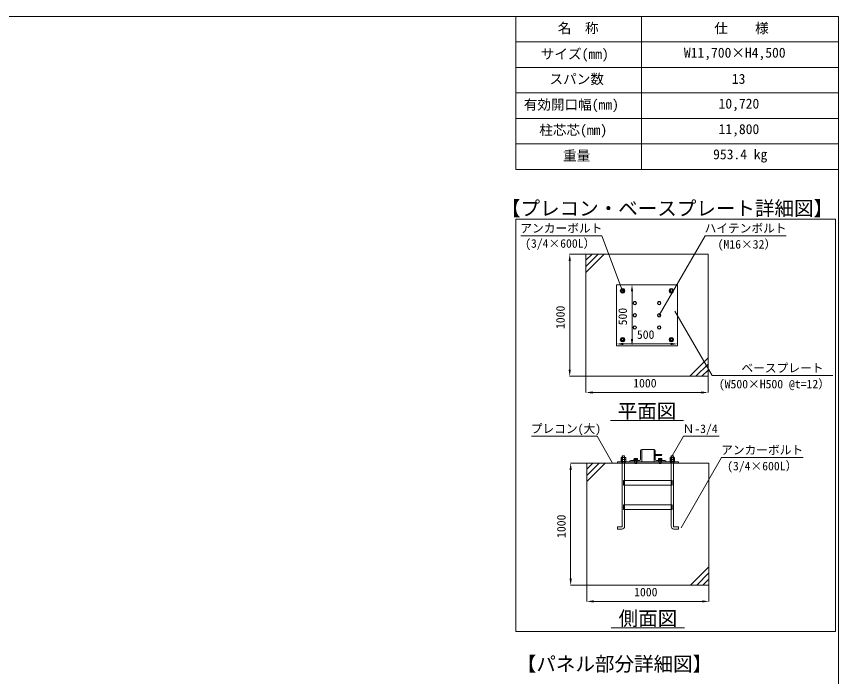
# Model space of a CAD drawing. Units: millimetres, scale not verified. Extents: x -20976 to 3174, y -17325 to 17325.
# Drawn here: x -4908 to 3174, y 10836 to 17325 of the extents above; entities that cross this region are included whole.
import ezdxf
from ezdxf.enums import TextEntityAlignment as Align

# ---------------------------------------------------------------- set-up
doc = ezdxf.new("R2010")
doc.units = ezdxf.units.MM
doc.header["$LTSCALE"] = 90
doc.linetypes.add('DASHED1', pattern=[1.8, 1.2, -0.6])
for name, color, linetype, lineweight in [('0-6_ﾎﾞﾙﾄ類', 2, 'Continuous', 18), ('0-9_基礎工事用PCA大', 7, 'Continuous', 18), ('0-A_図面枠', 7, 'Continuous', 18), ('0-B_寸法', 3, 'Continuous', 18), ('0-D_大型柱', 7, 'Continuous', 18), ('1-6_表', 7, 'Continuous', 18), ('1-9_文字', 7, 'Continuous', 18)]:
    doc.layers.add(name, color=color, linetype=linetype, lineweight=lineweight)
doc.styles.add('ＭＳ ゴシック', font='')
doc.styles.get('ＭＳ ゴシック').set_extended_font_data('MS Gothic')

msp = doc.modelspace()

# ---------------------------------------------------------------- linework, layer by layer
at = {"layer": '0-6_ﾎﾞﾙﾄ類'}
for p, q in [((1048.18, 12972.15), (1048.18, 12989.64)), ((1048.18, 12968.72), (1048.18, 12951.23)), ((1071.04, 12972.15), (1071.04, 12989.64)), ((1071.04, 12968.72), (1071.04, 12951.23)), ((1165.42, 12980.52), (1163.21, 12979.25)), ((1163.21, 12979.25), (1163.21, 12968.76)), ((1196.02, 12968.76), (1163.21, 12968.76)), ((1193.82, 12980.52), (1165.42, 12980.52)), ((1193.11, 12968.51), (1166.12, 12968.51)), ((1170.02, 12933.72), (1170.02, 12960.12)), ((1171.42, 12979.25), (1171.42, 12968.76)), ((1179.47, 12964.91), (1178.18, 12960.12)), ((1181.05, 12964.91), (1179.76, 12960.12)), ((1187.75, 12930.35), (1187.75, 12960.12)), ((1189.21, 12933.72), (1187.75, 12930.35)), ((1187.82, 12979.25), (1187.82, 12968.76)), ((1189.21, 12933.72), (1189.21, 12960.12)), ((1193.82, 12980.52), (1196.02, 12979.25)), ((1196.02, 12979.25), (1196.02, 12968.76)), ((1405.41, 12980.52), (1403.22, 12979.25)), ((1403.22, 12979.25), (1403.22, 12968.76)), ((1436.01, 12968.76), (1403.22, 12968.76)), ((1433.82, 12980.52), (1405.41, 12980.52)), ((1433.12, 12968.51), (1406.12, 12968.51)), ((1410.02, 12933.72), (1410.02, 12960.12)), ((1411.42, 12979.25), (1411.42, 12968.76)), ((1419.47, 12964.91), (1418.18, 12960.12)), ((1421.06, 12964.91), (1419.77, 12960.12)), ((1427.74, 12930.35), (1427.74, 12960.12)), ((1429.22, 12933.72), (1427.74, 12930.35)), ((1427.81, 12979.25), (1427.81, 12968.76)), ((1429.22, 12933.72), (1429.22, 12960.12)), ((1433.82, 12980.52), (1436.01, 12979.25)), ((1436.01, 12979.25), (1436.01, 12968.76)), ((1528.19, 12972.15), (1528.19, 12989.64)), ((1528.19, 12968.72), (1528.19, 12951.23)), ((1551.05, 12972.15), (1551.05, 12989.64)), ((1551.05, 12968.72), (1551.05, 12951.23))]:
    msp.add_line(p, q, dxfattribs=at)
for points in [[(1061.66, 14646.67), (1072.74, 14627.47), (1061.66, 14608.27), (1039.48, 14608.27), (1028.4, 14627.47), (1039.48, 14646.67)], [(1519.49, 14646.67), (1508.4, 14627.47), (1519.49, 14608.27), (1541.65, 14608.27), (1552.74, 14627.47), (1541.65, 14646.67)], [(1162.37, 14521.67), (1154.17, 14507.47), (1162.37, 14493.27), (1178.77, 14493.27), (1186.96, 14507.47), (1178.77, 14521.67)], [(1402.37, 14521.67), (1394.17, 14507.47), (1402.37, 14493.27), (1418.77, 14493.27), (1426.97, 14507.47), (1418.77, 14521.67)], [(1162.37, 14401.67), (1154.17, 14387.47), (1162.37, 14373.27), (1178.77, 14373.27), (1186.96, 14387.47), (1178.77, 14401.67)], [(1402.37, 14401.67), (1394.17, 14387.47), (1402.37, 14373.27), (1418.77, 14373.27), (1426.97, 14387.47), (1418.77, 14401.67)], [(1162.37, 14281.67), (1154.17, 14267.47), (1162.37, 14253.26), (1178.77, 14253.26), (1186.96, 14267.47), (1178.77, 14281.67)], [(1402.37, 14281.67), (1394.17, 14267.47), (1402.37, 14253.26), (1418.77, 14253.26), (1426.97, 14267.47), (1418.77, 14281.67)], [(1061.66, 14128.27), (1072.74, 14147.47), (1061.66, 14166.67), (1039.48, 14166.67), (1028.4, 14147.47), (1039.48, 14128.27)], [(1519.49, 14128.27), (1508.4, 14147.47), (1519.49, 14166.67), (1541.65, 14166.67), (1552.74, 14147.47), (1541.65, 14128.27)], [(1037.45, 12972.15), (1037.45, 12989.64), (1081.79, 12989.64), (1081.79, 12972.15), (1078.82, 12970.44), (1040.42, 12970.44)], [(1037.45, 12968.72), (1037.45, 12951.23), (1081.79, 12951.23), (1081.79, 12968.72), (1078.82, 12970.44), (1040.42, 12970.44)], [(1038.02, 12951.23), (1081.22, 12951.23), (1081.22, 12948.12), (1038.02, 12948.12)], [(1162.82, 12968.51), (1162.82, 12964.91), (1196.41, 12964.91), (1196.41, 12968.51)], [(1196.41, 12964.91), (1162.82, 12964.91), (1162.82, 12960.12), (1196.41, 12960.12)], [(1402.82, 12968.51), (1402.82, 12964.91), (1436.42, 12964.91), (1436.42, 12968.51)], [(1436.42, 12964.91), (1402.82, 12964.91), (1402.82, 12960.12), (1436.42, 12960.12)], [(1517.44, 12972.15), (1517.44, 12989.64), (1561.79, 12989.64), (1561.79, 12972.15), (1558.82, 12970.44), (1520.41, 12970.44)], [(1517.44, 12968.72), (1517.44, 12951.23), (1561.79, 12951.23), (1561.79, 12968.72), (1558.82, 12970.44), (1520.41, 12970.44)], [(1518.02, 12951.23), (1561.22, 12951.23), (1561.22, 12948.12), (1518.02, 12948.12)]]:
    msp.add_lwpolyline(points, close=True, dxfattribs=at)
for points in [[(1189.21, 12933.72), (1170.02, 12933.72), (1171.49, 12930.35)], [(1187.75, 12930.35), (1171.49, 12930.35), (1171.49, 12960.12)], [(1429.22, 12933.72), (1410.02, 12933.72), (1411.49, 12930.35)], [(1427.74, 12930.35), (1411.49, 12930.35), (1411.49, 12960.12)]]:
    msp.add_lwpolyline(points, dxfattribs=at)
for centre, radius in [((1050.57, 14627.47), 19.2), ((1050.57, 14627.47), 11.43), ((1050.57, 14627.47), 9.7), ((1530.57, 14627.47), 19.2), ((1530.57, 14627.47), 11.43), ((1530.57, 14627.47), 9.7), ((1170.57, 14507.47), 16.8), ((1170.57, 14507.47), 14.2), ((1410.57, 14507.47), 16.8), ((1410.57, 14507.47), 14.2), ((1170.57, 14387.47), 16.8), ((1170.57, 14387.47), 14.2), ((1410.57, 14387.47), 16.8), ((1410.57, 14387.47), 14.2), ((1170.57, 14267.47), 16.8), ((1170.57, 14267.47), 14.2), ((1410.57, 14267.47), 16.8), ((1410.57, 14267.47), 14.2), ((1050.57, 14147.47), 19.2), ((1050.57, 14147.47), 11.43), ((1050.57, 14147.47), 9.7), ((1530.57, 14147.47), 19.2), ((1530.57, 14147.47), 11.43), ((1530.57, 14147.47), 9.7)]:
    msp.add_circle(centre, radius, dxfattribs=at)
for centre, radius, start, end in [((1050.57, 14627.47), 21.6, 122.734, 177.266), ((1050.57, 14627.47), 21.6, 62.734, 117.266), ((1050.57, 14627.47), 21.6, 2.734, 57.266), ((1530.57, 14627.47), 21.6, 122.734, 177.266), ((1530.57, 14627.47), 21.6, 62.734, 117.266), ((1530.57, 14627.47), 21.6, 2.734, 57.266), ((1050.57, 14627.47), 21.6, 182.734, 237.266), ((1050.57, 14627.47), 21.6, 242.734, 297.266), ((1050.57, 14627.47), 21.6, 302.734, 357.266), ((1530.57, 14627.47), 21.6, 182.734, 237.266), ((1530.57, 14627.47), 21.6, 242.734, 297.266), ((1530.57, 14627.47), 21.6, 302.734, 357.266), ((1050.57, 14147.47), 21.6, 122.734, 177.266), ((1050.57, 14147.47), 21.6, 182.734, 237.266), ((1050.57, 14147.47), 21.6, 62.734, 117.266), ((1050.57, 14147.47), 21.6, 2.734, 57.266), ((1050.57, 14147.47), 21.6, 302.734, 357.266), ((1530.57, 14147.47), 21.6, 122.734, 177.266), ((1530.57, 14147.47), 21.6, 182.734, 237.266), ((1530.57, 14147.47), 21.6, 62.734, 117.266), ((1530.57, 14147.47), 21.6, 2.734, 57.266), ((1530.57, 14147.47), 21.6, 302.734, 357.266), ((1050.57, 14147.47), 21.6, 242.734, 297.266), ((1530.57, 14147.47), 21.6, 242.734, 297.266), ((1042.82, 12981.46), 10.74, 240, 300), ((1042.82, 12959.42), 10.74, 60, 120), ((1059.62, 13009.38), 38.94, 252.932, 287.068), ((1059.62, 12931.5), 38.94, 72.932, 107.068), ((1076.42, 12981.44), 10.73, 239.975, 300.025), ((1076.42, 12959.43), 10.73, 59.975, 120.025), ((1167.32, 12973.26), 7.26, 55.616, 124.384), ((1166.12, 12968.76), 0.243, 180, 270), ((1179.62, 12953.39), 27.14, 72.412, 107.588), ((1191.91, 12973.26), 7.26, 55.616, 124.384), ((1193.11, 12968.76), 0.243, 270, 0), ((1407.32, 12973.26), 7.26, 55.616, 124.384), ((1406.12, 12968.76), 0.243, 180, 270), ((1419.62, 12953.39), 27.14, 72.412, 107.588), ((1431.92, 12973.26), 7.26, 55.616, 124.384), ((1433.12, 12968.76), 0.243, 270, 0), ((1522.82, 12981.46), 10.74, 240, 300), ((1522.82, 12959.42), 10.74, 60, 120), ((1539.62, 13009.38), 38.94, 252.932, 287.068), ((1539.62, 12931.5), 38.94, 72.932, 107.068), ((1556.42, 12981.44), 10.73, 239.975, 300.025), ((1556.42, 12959.43), 10.73, 59.975, 120.025)]:
    msp.add_arc(centre, radius, start, end, dxfattribs=at)
at = {"layer": '0-9_基礎工事用PCA大'}
for p, q in [((690.57, 14807.47), (870.57, 14987.47)), ((690.57, 14867.47), (810.57, 14987.47)), ((690.57, 14927.47), (750.57, 14987.47)), ((1890.57, 13967.47), (1710.57, 13787.47)), ((1890.57, 13907.47), (1770.57, 13787.47)), ((1890.57, 13847.47), (1830.57, 13787.47)), ((699.62, 12753.72), (879.62, 12933.72)), ((699.62, 12813.71), (819.62, 12933.72)), ((699.62, 12873.72), (759.62, 12933.72)), ((1071.04, 12717.72), (1071.04, 12523.32)), ((1528.19, 12717.72), (1528.19, 12523.32)), ((1071.04, 12477.72), (1071.04, 12313.31)), ((1528.19, 12477.72), (1528.19, 12313.31)), ((1899.62, 11913.71), (1719.62, 11733.71)), ((1899.62, 11853.72), (1779.61, 11733.71)), ((1899.62, 11793.72), (1839.62, 11733.71))]:
    msp.add_line(p, q, dxfattribs=at)
at = {"layer": '0-9_基礎工事用PCA大', "linetype": 'DASHED1'}
for p, q in [((1041.98, 12948.12), (1041.98, 12933.72)), ((1077.62, 12948.12), (1077.62, 12933.72)), ((1170.02, 12948.12), (1170.02, 12933.72)), ((1189.21, 12948.12), (1189.21, 12933.72)), ((1410.02, 12948.12), (1410.02, 12933.72)), ((1429.22, 12948.12), (1429.22, 12933.72)), ((1521.62, 12948.12), (1521.62, 12933.72)), ((1557.62, 12948.12), (1557.62, 12933.72)), ((1071.04, 12763.31), (1071.04, 12717.72)), ((1528.19, 12763.31), (1528.19, 12717.72)), ((1071.04, 12523.32), (1071.04, 12477.72)), ((1528.19, 12523.32), (1528.19, 12477.72))]:
    msp.add_line(p, q, dxfattribs=at)
at = {"layer": '0-9_基礎工事用PCA大'}
for points in [[(690.57, 13787.47), (1890.57, 13787.47), (1890.57, 14987.47), (690.57, 14987.47)], [(990.57, 14687.47), (1590.57, 14687.47), (1590.57, 14087.47), (990.57, 14087.47)], [(699.62, 11733.71), (1899.62, 11733.71), (1899.62, 12933.72), (699.62, 12933.72)], [(999.62, 12933.72), (1599.61, 12933.72), (1599.61, 12948.12), (999.62, 12948.12)], [(1059.62, 12763.31), (1539.62, 12763.31), (1539.62, 12717.72), (1059.62, 12717.72)], [(1059.62, 12523.32), (1539.62, 12523.32), (1539.62, 12477.72), (1059.62, 12477.72)]]:
    msp.add_lwpolyline(points, close=True, dxfattribs=at)
for points in [[(1048.18, 12313.38), (1048.18, 13005.72), (1071.04, 13005.72), (1071.04, 12763.31)], [(1048.18, 12930.71), (1051.19, 12933.72), (1051.19, 13005.72), (1068.05, 13005.72), (1068.05, 12933.72), (1071.04, 12930.71)], [(1551.05, 12313.38), (1551.05, 13005.72), (1528.19, 13005.72), (1528.19, 12763.31)], [(1551.05, 12930.71), (1548.05, 12933.72), (1548.05, 13005.72), (1531.19, 13005.72), (1531.19, 12933.72), (1528.19, 12930.71)], [(1043.45, 12285.72), (999.05, 12285.72), (999.05, 12308.58), (1043.39, 12308.58)], [(1555.79, 12285.72), (1600.19, 12285.72), (1600.19, 12308.58), (1555.85, 12308.58)]]:
    msp.add_lwpolyline(points, dxfattribs=at)
for centre, radius, start, end in [((1043.39, 12313.38), 4.8, 270, 0), ((1043.45, 12313.31), 27.6, 270, 0), ((1555.79, 12313.31), 27.6, 180, 270), ((1555.85, 12313.38), 4.8, 180, 270)]:
    msp.add_arc(centre, radius, start, end, dxfattribs=at)
at = {"layer": '0-A_図面枠'}
for points in [[(-20976.24, 17325), (3173.76, 17325), (3173.76, 675), (-20976.24, 675)], [(0, 15332.86), (3143.92, 15332.86), (3143.92, 11278.6), (0, 11278.6)]]:
    msp.add_lwpolyline(points, close=True, dxfattribs=at)
at = {"layer": '0-B_寸法'}
for p, q in [((689.37, 14987.47), (530.01, 14987.47)), ((531.21, 14921.47), (531.21, 13853.47)), ((991.77, 14687.47), (1144.53, 14687.47)), ((1143.33, 14621.47), (1143.33, 14153.47)), ((990.57, 14088.67), (990.57, 14106.67)), ((1056.57, 14105.47), (1524.57, 14105.47)), ((1129.77, 14087.47), (1144.53, 14087.47)), ((689.37, 13787.47), (530.01, 13787.47)), ((690.57, 13786.27), (690.57, 13626.91)), ((1890.57, 13786.27), (1890.57, 13626.91)), ((756.57, 13628.11), (1824.57, 13628.11)), ((698.42, 12933.72), (539.05, 12933.72)), ((540.25, 12867.71), (540.25, 11799.72)), ((698.42, 11733.71), (539.05, 11733.71)), ((699.62, 11732.52), (699.62, 11573.15)), ((1899.62, 11732.52), (1899.62, 11573.15)), ((765.62, 11574.35), (1833.62, 11574.35))]:
    msp.add_line(p, q, dxfattribs=at)
at = {"layer": '0-B_寸法', "color": 91}
for points in [[(520.21, 14921.47), (531.21, 14987.47), (542.2, 14921.47)], [(1132.34, 14621.47), (1143.33, 14687.47), (1154.33, 14621.47)], [(1132.34, 14153.47), (1143.33, 14087.47), (1154.33, 14153.47)], [(1056.57, 14116.46), (990.57, 14105.47), (1056.57, 14094.47)], [(1524.57, 14116.46), (1590.57, 14105.47), (1524.57, 14094.47)], [(520.21, 13853.47), (531.21, 13787.47), (542.2, 13853.47)], [(756.57, 13639.1), (690.57, 13628.11), (756.57, 13617.11)], [(1824.57, 13639.1), (1890.57, 13628.11), (1824.57, 13617.11)], [(529.25, 12867.71), (540.25, 12933.72), (551.25, 12867.71)], [(529.25, 11799.72), (540.25, 11733.71), (551.25, 11799.72)], [(765.62, 11585.35), (699.62, 11574.35), (765.62, 11563.35)], [(1833.62, 11585.35), (1899.62, 11574.35), (1833.62, 11563.35)]]:
    msp.add_solid(points, dxfattribs=at)
at = {"layer": '0-D_大型柱'}
for p, q in [((1227.62, 13056.12), (1227.62, 12972.11)), ((1359.62, 13068.12), (1239.62, 13068.12)), ((1371.62, 13056.12), (1371.62, 12972.11)), ((1215.62, 12960.12), (1131.62, 12960.12)), ((1359.62, 12948.12), (1239.62, 12948.12)), ((1383.62, 12960.12), (1467.62, 12960.12))]:
    msp.add_line(p, q, dxfattribs=at)
at = {"layer": '0-D_大型柱', "linetype": 'DASHED1'}
for p, q in [((1167.62, 12960.12), (1167.62, 12948.12)), ((1191.62, 12960.12), (1191.62, 12948.12)), ((1407.62, 12960.12), (1407.62, 12948.12)), ((1431.62, 12960.12), (1431.62, 12948.12))]:
    msp.add_line(p, q, dxfattribs=at)
at = {"layer": '0-D_大型柱'}
for points in [[(1119.62, 12948.12), (1239.62, 12948.12), (1239.62, 13068.12)], [(1479.62, 12948.12), (1359.62, 12948.12), (1359.62, 13068.12)], [(1430.41, 13020.12), (1371.62, 13020.12), (1371.62, 13008.11), (1430.41, 13008.11)]]:
    msp.add_lwpolyline(points, dxfattribs=at)
for centre, radius, start, end in [((1239.62, 13056.12), 12, 90, 180), ((1359.62, 13056.12), 12, 0, 90), ((1430.41, 13014.12), 6, 270, 90), ((1131.62, 12948.12), 12, 90, 180), ((1215.62, 12972.11), 12, 270, 0), ((1383.62, 12972.11), 12, 180, 270), ((1467.62, 12948.12), 12, 0, 90)]:
    msp.add_arc(centre, radius, start, end, dxfattribs=at)
at = {"layer": '1-6_表'}
for p, q in [((0, 17325), (3173.76, 17325)), ((0, 17325), (0, 15821.64)), ((1236.1, 17325), (1236.1, 15821.64)), ((3173.76, 17325), (3173.76, 15821.64)), ((0, 17074.44), (3173.76, 17074.44)), ((0, 16823.88), (3173.76, 16823.88)), ((0, 16573.32), (3173.76, 16573.32)), ((0, 16322.76), (3173.76, 16322.76)), ((0, 16072.2), (3173.76, 16072.2)), ((0, 15821.64), (3173.76, 15821.64))]:
    msp.add_line(p, q, dxfattribs=at)
at = {"layer": '1-9_文字'}
for p, q in [((51.74, 15168.29), (845.56, 15168.29)), ((845.99, 15168.29), (845.56, 15168.29)), ((1050.57, 14627.47), (845.99, 15168.29)), ((1410.57, 14387.47), (1861.38, 15168.29)), ((1861.38, 15168.29), (1861.81, 15168.29)), ((1861.81, 15168.29), (2658.69, 15168.29)), ((1564.96, 14426.6), (1930.1, 13794.16)), ((1930.1, 13794.16), (1930.53, 13794.16)), ((1930.53, 13794.16), (3118.09, 13794.16)), ((930.57, 13351.95), (1650.57, 13351.95)), ((154.73, 13197.49), (799.22, 13197.49)), ((799.65, 13197.49), (799.22, 13197.49)), ((951.94, 12933.72), (799.65, 13197.49)), ((1539.62, 13005.72), (1650.34, 13197.49)), ((1650.34, 13197.49), (1650.77, 13197.49)), ((1650.77, 13197.49), (1998.67, 13197.49)), ((1625.05, 12297.52), (2023.92, 12988.38)), ((2023.92, 12988.38), (2024.35, 12988.38)), ((2024.35, 12988.38), (2824.81, 12988.38)), ((939.62, 11313.72), (1659.62, 11313.72))]:
    msp.add_line(p, q, dxfattribs=at)

# ---------------------------------------------------------------- texts
at = {"layer": '0-B_寸法', "style": 'ＭＳ ゴシック'}
for s, p in [('1000', (506.73, 14251.96)), ('500', (1118.85, 14288.26)), ('1000', (515.77, 12198.2))]:
    msp.add_text(s, height=84.46, rotation=90, dxfattribs=at).set_placement(p, align=Align.BOTTOM_LEFT)
for s, p in [('500', (1191.37, 14129.95)), ('1000', (1155.06, 13652.59)), ('1000', (1164.11, 11598.83))]:
    msp.add_text(s, height=84.46, dxfattribs=at).set_placement(p, align=Align.BOTTOM_LEFT)
at = {"layer": '1-6_表', "style": 'ＭＳ ゴシック'}
for s, p in [('名\u3000称', (413.69, 17131.79)), ('仕\u3000\u3000様', (1952.53, 17130.9)), ('サイズ(mm)', (247.01, 16877.37)), ('W11,700×H4,500', (1653.56, 16890.71)), ('スパン数', (332.73, 16631.25)), ('13', (2124.85, 16633.03)), ('有効開口幅(mm)', (79.44, 16379.81)), ('10,720', (1994.35, 16389.59)), ('柱芯芯(mm)', (231.88, 16130.13)), ('11,800', (1994.35, 16139.03)), ('重量', (465, 15878.1)), ('953.4 kg', (1940.66, 15891.44))]:
    msp.add_text(s, height=97.97, dxfattribs=at).set_placement(p, align=Align.BOTTOM_LEFT)
at = {"layer": '1-9_文字', "style": 'ＭＳ ゴシック'}
for s, height, p in [('【プレコン・ベースプレート詳細図】 ', 140.8, (-144.79, 15325.66)), ('アンカーボルト', 84.46, (45.61, 15174.77)), ('ハイテンボルト', 84.46, (1856.37, 15174.77)), ('(3/4×600L）', 84.46, (92.51, 15025.75)), ('(M16×32）', 84.46, (1985.24, 15017.57)), ('   \u3000ベースプレート\u3000\u3000\u3000', 84.46, (1931.72, 13800.64)), ('(W500×H500 @t=12）', 84.46, (1996.9, 13643.44)), ('平面図', 140.8, (1002.57, 13332.75)), ('プレコン(大)', 84.46, (148.08, 13203.97)), ('Ｎ-3/4', 84.46, (1640.2, 13203.97)), ('アンカーボルト\u3000', 84.46, (2019.42, 12994.86)), ('(3/4×600L）', 84.46, (2078.23, 12837.65)), ('側面図', 140.8, (1011.62, 11294.51)), ('【パネル部分詳細図】', 140.8, (10.84, 10847.03))]:
    msp.add_text(s, height=height, dxfattribs=at).set_placement(p, align=Align.BOTTOM_LEFT)

doc.saveas('drawing.dxf')
